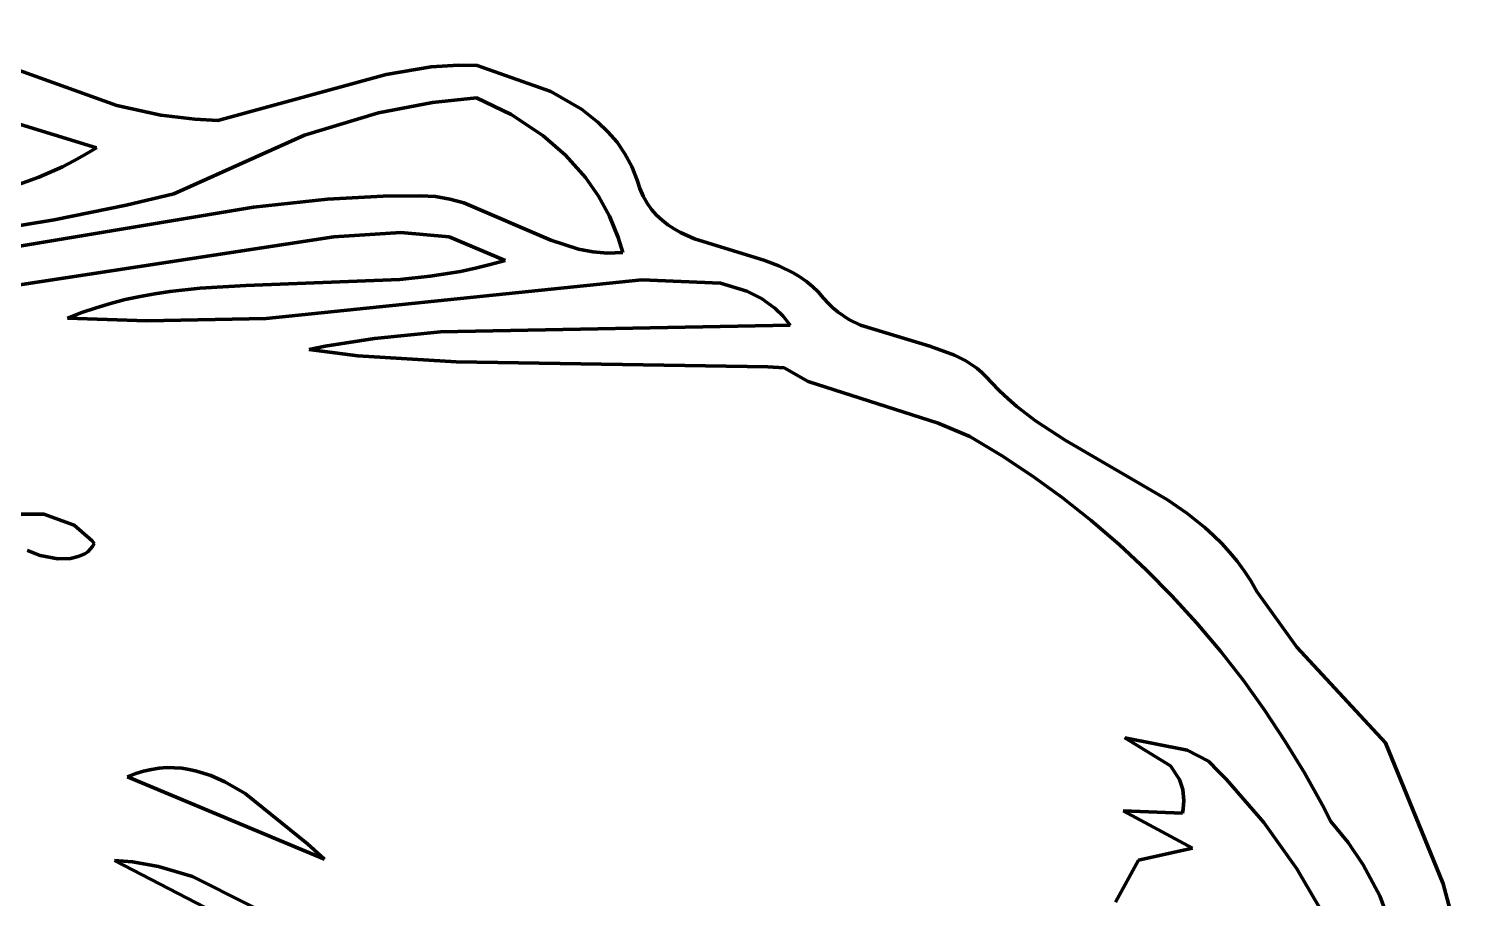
# Model space of a CAD drawing. Header units: millimetres. Extents: x 0 to 7.9, y 0 to 11.
# Drawn here: x 4.8 to 5.786, y 8.698 to 9.296 of the extents above; entities that cross this region are included whole.
import ezdxf

# ---------------------------------------------------------------- set-up
doc = ezdxf.new("R2010")
doc.units = ezdxf.units.MM
doc.layers.add('color#020202ff', color=7, linetype='CONTINUOUS', lineweight=100)
doc.layers.add('color#fefefeff', color=7, linetype='CONTINUOUS', lineweight=100)

msp = doc.modelspace()

# ---------------------------------------------------------------- linework, layer by layer
at = {"layer": 'color#020202ff'}
for p, q in [((4.71347, 9.29642), (4.8607, 9.24343)), ((5.04621, 9.26478), (5.07717, 9.27013)), ((5.07717, 9.27013), (5.09602, 9.2713)), ((5.09602, 9.2713), (5.10874, 9.27101)), ((5.10874, 9.27101), (5.15946, 9.25321)), ((4.93022, 9.23309), (5.04621, 9.26478)), ((5.15946, 9.25321), (5.18063, 9.24104)), ((4.8607, 9.24343), (4.89119, 9.23695)), ((5.07809, 9.24559), (5.04084, 9.23843)), ((5.10836, 9.24871), (5.07809, 9.24559)), ((5.13224, 9.23728), (5.10836, 9.24871)), ((5.18063, 9.24104), (5.19201, 9.23215)), ((4.84673, 9.21437), (4.78853, 9.23229)), ((4.89119, 9.23695), (4.91447, 9.23399)), ((4.91447, 9.23399), (4.93022, 9.23309)), ((5.04084, 9.23843), (4.98993, 9.22316)), ((5.15409, 9.22289), (5.13224, 9.23728)), ((5.19201, 9.23215), (5.19889, 9.22548)), ((4.98993, 9.22316), (4.89994, 9.1827)), ((5.16974, 9.20928), (5.15409, 9.22289)), ((5.19889, 9.22548), (5.2051, 9.21818)), ((4.83904, 9.20971), (4.84673, 9.21437)), ((5.2051, 9.21818), (5.21058, 9.21021)), ((4.80713, 9.19428), (4.82331, 9.20138)), ((4.82331, 9.20138), (4.83123, 9.20539)), ((4.83123, 9.20539), (4.83904, 9.20971)), ((5.18347, 9.19386), (5.16974, 9.20928)), ((5.21058, 9.21021), (5.21523, 9.20153)), ((5.21523, 9.20153), (5.21897, 9.1921)), ((4.79057, 9.18828), (4.80713, 9.19428)), ((5.19233, 9.18112), (5.18347, 9.19386)), ((5.21897, 9.1921), (5.22087, 9.18628)), ((4.89994, 9.1827), (4.86712, 9.17487)), ((5.04422, 9.18108), (5.06993, 9.18134)), ((5.06993, 9.18134), (5.08017, 9.18076)), ((5.22087, 9.18628), (5.22318, 9.181)), ((4.72716, 9.13559), (4.95492, 9.17346)), ((4.86712, 9.17487), (4.81763, 9.16476)), ((4.95492, 9.17346), (5.00583, 9.17895)), ((5.00583, 9.17895), (5.04422, 9.18108)), ((5.08017, 9.18076), (5.09008, 9.17909)), ((5.09008, 9.17909), (5.09973, 9.17652)), ((5.09973, 9.17652), (5.15964, 9.15071)), ((5.19983, 9.16739), (5.19233, 9.18112)), ((5.22318, 9.181), (5.22588, 9.17622)), ((5.22588, 9.17622), (5.22894, 9.17191)), ((5.22894, 9.17191), (5.23235, 9.16802)), ((4.81763, 9.16476), (4.7512, 9.15386)), ((5.20586, 9.15269), (5.19983, 9.16739)), ((5.23235, 9.16802), (5.23607, 9.16453)), ((5.23607, 9.16453), (5.24008, 9.16139)), ((5.01028, 9.1531), (4.72545, 9.10959)), ((5.05632, 9.15611), (5.01028, 9.1531)), ((5.08966, 9.15312), (5.05632, 9.15611)), ((5.12803, 9.13691), (5.08966, 9.15312)), ((5.20901, 9.14236), (5.20586, 9.15269)), ((5.24008, 9.16139), (5.24434, 9.15858)), ((5.24434, 9.15858), (5.24884, 9.15605)), ((5.24884, 9.15605), (5.25843, 9.15172)), ((5.25843, 9.15172), (5.30619, 9.13698)), ((5.15964, 9.15071), (5.17858, 9.14459)), ((5.17858, 9.14459), (5.1884, 9.14273)), ((5.1884, 9.14273), (5.19852, 9.14193)), ((5.19852, 9.14193), (5.20372, 9.14198)), ((5.20372, 9.14198), (5.20901, 9.14236)), ((5.10765, 9.13146), (5.11788, 9.13398)), ((5.11788, 9.13398), (5.12803, 9.13691)), ((5.30619, 9.13698), (5.31657, 9.13308)), ((5.31657, 9.13308), (5.32639, 9.12832)), ((4.94968, 9.11969), (5.05562, 9.12369)), ((5.2222, 9.1235), (4.96349, 9.09685)), ((5.05562, 9.12369), (5.07659, 9.12595)), ((5.07659, 9.12595), (5.09735, 9.1293)), ((5.09735, 9.1293), (5.10765, 9.13146)), ((5.27626, 9.12124), (5.2222, 9.1235)), ((5.32639, 9.12832), (5.33104, 9.12554)), ((5.33104, 9.12554), (5.33547, 9.12244)), ((5.33547, 9.12244), (5.33966, 9.11898)), ((4.87681, 9.11204), (4.88705, 9.11389)), ((4.88705, 9.11389), (4.89736, 9.11543)), ((4.89736, 9.11543), (4.91815, 9.11774)), ((4.91815, 9.11774), (4.94968, 9.11969)), ((5.29456, 9.11576), (5.27626, 9.12124)), ((5.30466, 9.11066), (5.29456, 9.11576)), ((5.33966, 9.11898), (5.34358, 9.11514)), ((5.34358, 9.11514), (5.3472, 9.11087)), ((4.83662, 9.10092), (4.84654, 9.10432)), ((4.84654, 9.10432), (4.85654, 9.10728)), ((4.85654, 9.10728), (4.86664, 9.10985)), ((4.86664, 9.10985), (4.87681, 9.11204)), ((5.31384, 9.10397), (5.30466, 9.11066)), ((5.31937, 9.09853), (5.31384, 9.10397)), ((5.3472, 9.11087), (5.35039, 9.10734)), ((5.35039, 9.10734), (5.35374, 9.10414)), ((5.35374, 9.10414), (5.35726, 9.10125)), ((4.82681, 9.09706), (4.83662, 9.10092)), ((4.88147, 9.09516), (4.82681, 9.09706)), ((4.96349, 9.09685), (4.88147, 9.09516)), ((5.32434, 9.09224), (5.31937, 9.09853)), ((5.35726, 9.10125), (5.36474, 9.09628)), ((5.36474, 9.09628), (5.37269, 9.09223)), ((5.00432, 9.07776), (5.03817, 9.08306)), ((5.03817, 9.08306), (5.08362, 9.08771)), ((5.08362, 9.08771), (5.32434, 9.09224)), ((5.37269, 9.09223), (5.42053, 9.07782)), ((4.99309, 9.0756), (5.00432, 9.07776)), ((5.02673, 9.07125), (4.99309, 9.0756)), ((5.42053, 9.07782), (5.43742, 9.07171)), ((5.09427, 9.06694), (5.02673, 9.07125)), ((5.30898, 9.06365), (5.09427, 9.06694)), ((5.32026, 9.06281), (5.30898, 9.06365)), ((5.43742, 9.07171), (5.44531, 9.06765)), ((5.44531, 9.06765), (5.4527, 9.06266)), ((5.33661, 9.05344), (5.32026, 9.06281)), ((5.42621, 9.02483), (5.33661, 9.05344)), ((5.4527, 9.06266), (5.45618, 9.05976)), ((5.45618, 9.05976), (5.45949, 9.05655)), ((5.45949, 9.05655), (5.46262, 9.05301)), ((5.46262, 9.05301), (5.46831, 9.04717)), ((5.46831, 9.04717), (5.47424, 9.04163)), ((5.47424, 9.04163), (5.48039, 9.03635)), ((5.48039, 9.03635), (5.49326, 9.02652)), ((5.44791, 9.01569), (5.42621, 9.02483)), ((5.49326, 9.02652), (5.51366, 9.01314)), ((5.46971, 9.00254), (5.44791, 9.01569)), ((5.51366, 9.01314), (5.58404, 8.97202)), ((5.49091, 8.98849), (5.46971, 9.00254)), ((5.51148, 8.97357), (5.49091, 8.98849)), ((5.53141, 8.95781), (5.51148, 8.97357)), ((5.58404, 8.97202), (5.59724, 8.96287)), ((4.79376, 8.96229), (4.81064, 8.96229)), ((4.81064, 8.96229), (4.83145, 8.9546)), ((4.83145, 8.9546), (4.8438, 8.94377)), ((5.55066, 8.94125), (5.53141, 8.95781)), ((5.59724, 8.96287), (5.60974, 8.95293)), ((5.60974, 8.95293), (5.61567, 8.94759)), ((5.61567, 8.94759), (5.62137, 8.94198)), ((4.80794, 8.93376), (4.79924, 8.93711)), ((4.83887, 8.93498), (4.83428, 8.93293)), ((4.84084, 8.93635), (4.83887, 8.93498)), ((4.84255, 8.93797), (4.84084, 8.93635)), ((4.84399, 8.93983), (4.84255, 8.93797)), ((4.8438, 8.94377), (4.84513, 8.94194)), ((4.84513, 8.94194), (4.84399, 8.93983)), ((5.56923, 8.92392), (5.55066, 8.94125)), ((5.62137, 8.94198), (5.6268, 8.93607)), ((5.6268, 8.93607), (5.63194, 8.92983)), ((4.8202, 8.93152), (4.80794, 8.93376)), ((4.82899, 8.93175), (4.8202, 8.93152)), ((4.83428, 8.93293), (4.82899, 8.93175)), ((5.63194, 8.92983), (5.63678, 8.92323)), ((5.5871, 8.90586), (5.56923, 8.92392)), ((5.63678, 8.92323), (5.64129, 8.91625)), ((5.64129, 8.91625), (5.64545, 8.90887)), ((5.60423, 8.8871), (5.5871, 8.90586)), ((5.64545, 8.90887), (5.673, 8.87051)), ((5.62062, 8.86767), (5.60423, 8.8871)), ((5.63625, 8.84762), (5.62062, 8.86767)), ((5.673, 8.87051), (5.73408, 8.80483)), ((5.65108, 8.82697), (5.63625, 8.84762)), ((5.66511, 8.80575), (5.65108, 8.82697)), ((5.58609, 8.78884), (5.55464, 8.80829)), ((5.55464, 8.80829), (5.59759, 8.79981)), ((5.59759, 8.79981), (5.61227, 8.79223)), ((5.67831, 8.78401), (5.66511, 8.80575)), ((5.73408, 8.80483), (5.77369, 8.70764)), ((4.88463, 8.78651), (4.88997, 8.7873)), ((4.88997, 8.7873), (4.89525, 8.78767)), ((4.89525, 8.78767), (4.90046, 8.78764)), ((4.90046, 8.78764), (4.90561, 8.78723)), ((4.90561, 8.78723), (4.91069, 8.78646)), ((5.59238, 8.77944), (5.58609, 8.78884)), ((5.61227, 8.79223), (5.61914, 8.78505)), ((4.86824, 8.7814), (4.87377, 8.78358)), ((5.0037, 8.72464), (4.86824, 8.7814)), ((4.87377, 8.78358), (4.87923, 8.78528)), ((4.87923, 8.78528), (4.88463, 8.78651)), ((4.91069, 8.78646), (4.91572, 8.78535)), ((4.91572, 8.78535), (4.92558, 8.78221)), ((4.92558, 8.78221), (4.93521, 8.77797)), ((4.93521, 8.77797), (4.94919, 8.76991)), ((5.59453, 8.77272), (5.59238, 8.77944)), ((5.61914, 8.78505), (5.62458, 8.77944)), ((5.62458, 8.77944), (5.65022, 8.74991)), ((5.69067, 8.76178), (5.67831, 8.78401)), ((4.94919, 8.76991), (4.99197, 8.73522)), ((5.59525, 8.76506), (5.59453, 8.77272)), ((5.60126, 8.73233), (5.55355, 8.75788)), ((5.55355, 8.75788), (5.59434, 8.75635)), ((5.59434, 8.75635), (5.59483, 8.75938)), ((5.59483, 8.75938), (5.59525, 8.76506)), ((5.69652, 8.75049), (5.69067, 8.76178)), ((5.65022, 8.74991), (5.67307, 8.71812)), ((5.70844, 8.73609), (5.69652, 8.75049)), ((4.99197, 8.73522), (5.0037, 8.72464)), ((5.56406, 8.72391), (5.60126, 8.73233)), ((5.7187, 8.72084), (5.70844, 8.73609)), ((4.85916, 8.72383), (4.87153, 8.72281)), ((4.9402, 8.68165), (4.85916, 8.72383)), ((4.87153, 8.72281), (4.88957, 8.7196)), ((4.88957, 8.7196), (4.91279, 8.71271)), ((5.54829, 8.69502), (5.56406, 8.72391)), ((5.67307, 8.71812), (5.69285, 8.68434)), ((5.73007, 8.69937), (5.7187, 8.72084)), ((4.91279, 8.71271), (5.01109, 8.66346)), ((5.743, 8.66527), (5.73007, 8.69937)), ((5.77369, 8.70764), (5.78628, 8.66093))]:
    msp.add_line(p, q, dxfattribs=at)
at = {"layer": 'color#fefefeff'}
for p, q in [((4.8607, 9.24343), (4.71347, 9.29642)), ((5.07717, 9.27013), (5.04621, 9.26478)), ((5.09602, 9.2713), (5.07717, 9.27013)), ((5.10874, 9.27101), (5.09602, 9.2713)), ((5.15946, 9.25321), (5.10874, 9.27101)), ((5.04621, 9.26478), (4.93022, 9.23309)), ((5.18063, 9.24104), (5.15946, 9.25321)), ((4.89119, 9.23695), (4.8607, 9.24343)), ((5.04084, 9.23843), (5.07809, 9.24559)), ((5.07809, 9.24559), (5.10836, 9.24871)), ((5.10836, 9.24871), (5.13224, 9.23728)), ((5.19201, 9.23215), (5.18063, 9.24104)), ((4.78853, 9.23229), (4.84673, 9.21437)), ((4.91447, 9.23399), (4.89119, 9.23695)), ((4.93022, 9.23309), (4.91447, 9.23399)), ((4.98993, 9.22316), (5.04084, 9.23843)), ((5.13224, 9.23728), (5.15409, 9.22289)), ((5.19889, 9.22548), (5.19201, 9.23215)), ((4.89994, 9.1827), (4.98993, 9.22316)), ((5.15409, 9.22289), (5.16974, 9.20928)), ((5.2051, 9.21818), (5.19889, 9.22548)), ((4.84673, 9.21437), (4.83904, 9.20971)), ((5.21058, 9.21021), (5.2051, 9.21818)), ((4.82331, 9.20138), (4.80713, 9.19428)), ((4.83123, 9.20539), (4.82331, 9.20138)), ((4.83904, 9.20971), (4.83123, 9.20539)), ((5.16974, 9.20928), (5.18347, 9.19386)), ((5.21523, 9.20153), (5.21058, 9.21021)), ((5.21897, 9.1921), (5.21523, 9.20153)), ((4.80713, 9.19428), (4.79057, 9.18828)), ((5.18347, 9.19386), (5.19233, 9.18112)), ((5.22087, 9.18628), (5.21897, 9.1921)), ((4.86712, 9.17487), (4.89994, 9.1827)), ((5.06993, 9.18134), (5.04422, 9.18108)), ((5.08017, 9.18076), (5.06993, 9.18134)), ((5.22318, 9.181), (5.22087, 9.18628)), ((4.95492, 9.17346), (4.72716, 9.13559)), ((4.81763, 9.16476), (4.86712, 9.17487)), ((5.00583, 9.17895), (4.95492, 9.17346)), ((5.04422, 9.18108), (5.00583, 9.17895)), ((5.09008, 9.17909), (5.08017, 9.18076)), ((5.09973, 9.17652), (5.09008, 9.17909)), ((5.15964, 9.15071), (5.09973, 9.17652)), ((5.19233, 9.18112), (5.19983, 9.16739)), ((5.22588, 9.17622), (5.22318, 9.181)), ((5.22894, 9.17191), (5.22588, 9.17622)), ((5.23235, 9.16802), (5.22894, 9.17191)), ((4.7512, 9.15386), (4.81763, 9.16476)), ((5.19983, 9.16739), (5.20586, 9.15269)), ((5.23607, 9.16453), (5.23235, 9.16802)), ((5.24008, 9.16139), (5.23607, 9.16453)), ((4.72545, 9.10959), (5.01028, 9.1531)), ((5.01028, 9.1531), (5.05632, 9.15611)), ((5.05632, 9.15611), (5.08966, 9.15312)), ((5.08966, 9.15312), (5.12803, 9.13691)), ((5.20586, 9.15269), (5.20901, 9.14236)), ((5.24434, 9.15858), (5.24008, 9.16139)), ((5.24884, 9.15605), (5.24434, 9.15858)), ((5.25843, 9.15172), (5.24884, 9.15605)), ((5.30619, 9.13698), (5.25843, 9.15172)), ((5.17858, 9.14459), (5.15964, 9.15071)), ((5.1884, 9.14273), (5.17858, 9.14459)), ((5.19852, 9.14193), (5.1884, 9.14273)), ((5.20372, 9.14198), (5.19852, 9.14193)), ((5.20901, 9.14236), (5.20372, 9.14198)), ((5.11788, 9.13398), (5.10765, 9.13146)), ((5.12803, 9.13691), (5.11788, 9.13398)), ((5.31657, 9.13308), (5.30619, 9.13698)), ((5.32639, 9.12832), (5.31657, 9.13308)), ((5.05562, 9.12369), (4.94968, 9.11969)), ((4.96349, 9.09685), (5.2222, 9.1235)), ((5.07659, 9.12595), (5.05562, 9.12369)), ((5.09735, 9.1293), (5.07659, 9.12595)), ((5.10765, 9.13146), (5.09735, 9.1293)), ((5.2222, 9.1235), (5.27626, 9.12124)), ((5.33104, 9.12554), (5.32639, 9.12832)), ((5.33547, 9.12244), (5.33104, 9.12554)), ((5.33966, 9.11898), (5.33547, 9.12244)), ((4.88705, 9.11389), (4.87681, 9.11204)), ((4.89736, 9.11543), (4.88705, 9.11389)), ((4.91815, 9.11774), (4.89736, 9.11543)), ((4.94968, 9.11969), (4.91815, 9.11774)), ((5.27626, 9.12124), (5.29456, 9.11576)), ((5.29456, 9.11576), (5.30466, 9.11066)), ((5.34358, 9.11514), (5.33966, 9.11898)), ((5.3472, 9.11087), (5.34358, 9.11514)), ((4.84654, 9.10432), (4.83662, 9.10092)), ((4.85654, 9.10728), (4.84654, 9.10432)), ((4.86664, 9.10985), (4.85654, 9.10728)), ((4.87681, 9.11204), (4.86664, 9.10985)), ((5.30466, 9.11066), (5.31384, 9.10397)), ((5.31384, 9.10397), (5.31937, 9.09853)), ((5.35039, 9.10734), (5.3472, 9.11087)), ((5.35374, 9.10414), (5.35039, 9.10734)), ((5.35726, 9.10125), (5.35374, 9.10414)), ((4.83662, 9.10092), (4.82681, 9.09706)), ((4.82681, 9.09706), (4.88147, 9.09516)), ((4.88147, 9.09516), (4.96349, 9.09685)), ((5.31937, 9.09853), (5.32434, 9.09224)), ((5.36474, 9.09628), (5.35726, 9.10125)), ((5.37269, 9.09223), (5.36474, 9.09628)), ((5.03817, 9.08306), (5.00432, 9.07776)), ((5.08362, 9.08771), (5.03817, 9.08306)), ((5.32434, 9.09224), (5.08362, 9.08771)), ((5.42053, 9.07782), (5.37269, 9.09223)), ((5.00432, 9.07776), (4.99309, 9.0756)), ((4.99309, 9.0756), (5.02673, 9.07125)), ((5.43742, 9.07171), (5.42053, 9.07782)), ((5.02673, 9.07125), (5.09427, 9.06694)), ((5.09427, 9.06694), (5.30898, 9.06365)), ((5.30898, 9.06365), (5.32026, 9.06281)), ((5.44531, 9.06765), (5.43742, 9.07171)), ((5.4527, 9.06266), (5.44531, 9.06765)), ((5.32026, 9.06281), (5.33661, 9.05344)), ((5.33661, 9.05344), (5.42621, 9.02483)), ((5.45618, 9.05976), (5.4527, 9.06266)), ((5.45949, 9.05655), (5.45618, 9.05976)), ((5.46262, 9.05301), (5.45949, 9.05655)), ((5.46831, 9.04717), (5.46262, 9.05301)), ((5.47424, 9.04163), (5.46831, 9.04717)), ((5.48039, 9.03635), (5.47424, 9.04163)), ((5.49326, 9.02652), (5.48039, 9.03635)), ((5.42621, 9.02483), (5.44791, 9.01569)), ((5.51366, 9.01314), (5.49326, 9.02652)), ((5.44791, 9.01569), (5.46971, 9.00254)), ((5.58404, 8.97202), (5.51366, 9.01314)), ((5.46971, 9.00254), (5.49091, 8.98849)), ((5.49091, 8.98849), (5.51148, 8.97357)), ((5.51148, 8.97357), (5.53141, 8.95781)), ((5.59724, 8.96287), (5.58404, 8.97202)), ((4.81064, 8.96229), (4.79376, 8.96229)), ((4.83145, 8.9546), (4.81064, 8.96229)), ((4.8438, 8.94377), (4.83145, 8.9546)), ((5.53141, 8.95781), (5.55066, 8.94125)), ((5.60974, 8.95293), (5.59724, 8.96287)), ((5.61567, 8.94759), (5.60974, 8.95293)), ((5.62137, 8.94198), (5.61567, 8.94759)), ((4.79924, 8.93711), (4.80794, 8.93376)), ((4.83428, 8.93293), (4.83887, 8.93498)), ((4.83887, 8.93498), (4.84084, 8.93635)), ((4.84084, 8.93635), (4.84255, 8.93797)), ((4.84255, 8.93797), (4.84399, 8.93983)), ((4.84513, 8.94194), (4.8438, 8.94377)), ((4.84399, 8.93983), (4.84513, 8.94194)), ((5.55066, 8.94125), (5.56923, 8.92392)), ((5.6268, 8.93607), (5.62137, 8.94198)), ((5.63194, 8.92983), (5.6268, 8.93607)), ((4.80794, 8.93376), (4.8202, 8.93152)), ((4.8202, 8.93152), (4.82899, 8.93175)), ((4.82899, 8.93175), (4.83428, 8.93293)), ((5.63678, 8.92323), (5.63194, 8.92983)), ((5.56923, 8.92392), (5.5871, 8.90586)), ((5.64129, 8.91625), (5.63678, 8.92323)), ((5.64545, 8.90887), (5.64129, 8.91625)), ((5.5871, 8.90586), (5.60423, 8.8871)), ((5.673, 8.87051), (5.64545, 8.90887)), ((5.60423, 8.8871), (5.62062, 8.86767)), ((5.62062, 8.86767), (5.63625, 8.84762)), ((5.73408, 8.80483), (5.673, 8.87051)), ((5.63625, 8.84762), (5.65108, 8.82697)), ((5.65108, 8.82697), (5.66511, 8.80575)), ((5.59759, 8.79981), (5.55464, 8.80829)), ((5.55464, 8.80829), (5.58609, 8.78884)), ((5.61227, 8.79223), (5.59759, 8.79981)), ((5.66511, 8.80575), (5.67831, 8.78401)), ((5.77369, 8.70764), (5.73408, 8.80483)), ((4.88997, 8.7873), (4.88463, 8.78651)), ((4.89525, 8.78767), (4.88997, 8.7873)), ((4.90046, 8.78764), (4.89525, 8.78767)), ((4.90561, 8.78723), (4.90046, 8.78764)), ((4.91069, 8.78646), (4.90561, 8.78723)), ((5.58609, 8.78884), (5.59238, 8.77944)), ((5.61914, 8.78505), (5.61227, 8.79223)), ((4.87377, 8.78358), (4.86824, 8.7814)), ((4.86824, 8.7814), (5.0037, 8.72464)), ((4.87923, 8.78528), (4.87377, 8.78358)), ((4.88463, 8.78651), (4.87923, 8.78528)), ((4.91572, 8.78535), (4.91069, 8.78646)), ((4.92558, 8.78221), (4.91572, 8.78535)), ((4.93521, 8.77797), (4.92558, 8.78221)), ((4.94919, 8.76991), (4.93521, 8.77797)), ((5.59238, 8.77944), (5.59453, 8.77272)), ((5.62458, 8.77944), (5.61914, 8.78505)), ((5.65022, 8.74991), (5.62458, 8.77944)), ((5.67831, 8.78401), (5.69067, 8.76178)), ((4.99197, 8.73522), (4.94919, 8.76991)), ((5.59453, 8.77272), (5.59525, 8.76506)), ((5.59434, 8.75635), (5.55355, 8.75788)), ((5.55355, 8.75788), (5.60126, 8.73233)), ((5.59483, 8.75938), (5.59434, 8.75635)), ((5.59525, 8.76506), (5.59483, 8.75938)), ((5.69067, 8.76178), (5.69652, 8.75049)), ((5.67307, 8.71812), (5.65022, 8.74991)), ((5.69652, 8.75049), (5.70844, 8.73609)), ((5.0037, 8.72464), (4.99197, 8.73522)), ((5.60126, 8.73233), (5.56406, 8.72391)), ((5.70844, 8.73609), (5.7187, 8.72084)), ((4.85916, 8.72383), (4.9402, 8.68165)), ((4.87153, 8.72281), (4.85916, 8.72383)), ((4.88957, 8.7196), (4.87153, 8.72281)), ((4.91279, 8.71271), (4.88957, 8.7196)), ((5.56406, 8.72391), (5.54829, 8.69502)), ((5.69285, 8.68434), (5.67307, 8.71812)), ((5.7187, 8.72084), (5.73007, 8.69937)), ((5.01109, 8.66346), (4.91279, 8.71271)), ((5.73007, 8.69937), (5.743, 8.66527)), ((5.78628, 8.66093), (5.77369, 8.70764))]:
    msp.add_line(p, q, dxfattribs=at)

doc.saveas('drawing.dxf')
